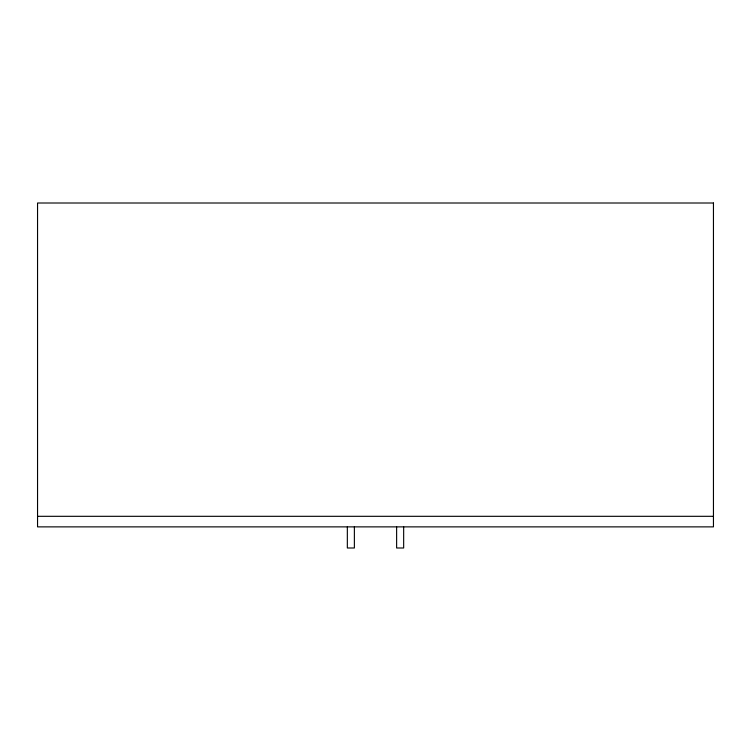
<?xml version="1.0" encoding="UTF-8"?>
<svg xmlns="http://www.w3.org/2000/svg" width="751" height="751" viewBox="0 0 751 751"><rect width="100%" height="100%" fill="white"/><g stroke="black" fill="none" stroke-linecap="round" stroke-linejoin="round"><path stroke-width="1.13" d="M37.55 516.312L713.45 516.312M403.662 526.873L403.662 547.995L396.622 547.995L396.622 526.873M354.378 526.873L354.378 547.995L347.337 547.995L347.337 526.873M713.45 203.005L37.55 203.005L37.55 526.873L713.45 526.873L713.45 203.005"/></g></svg>
